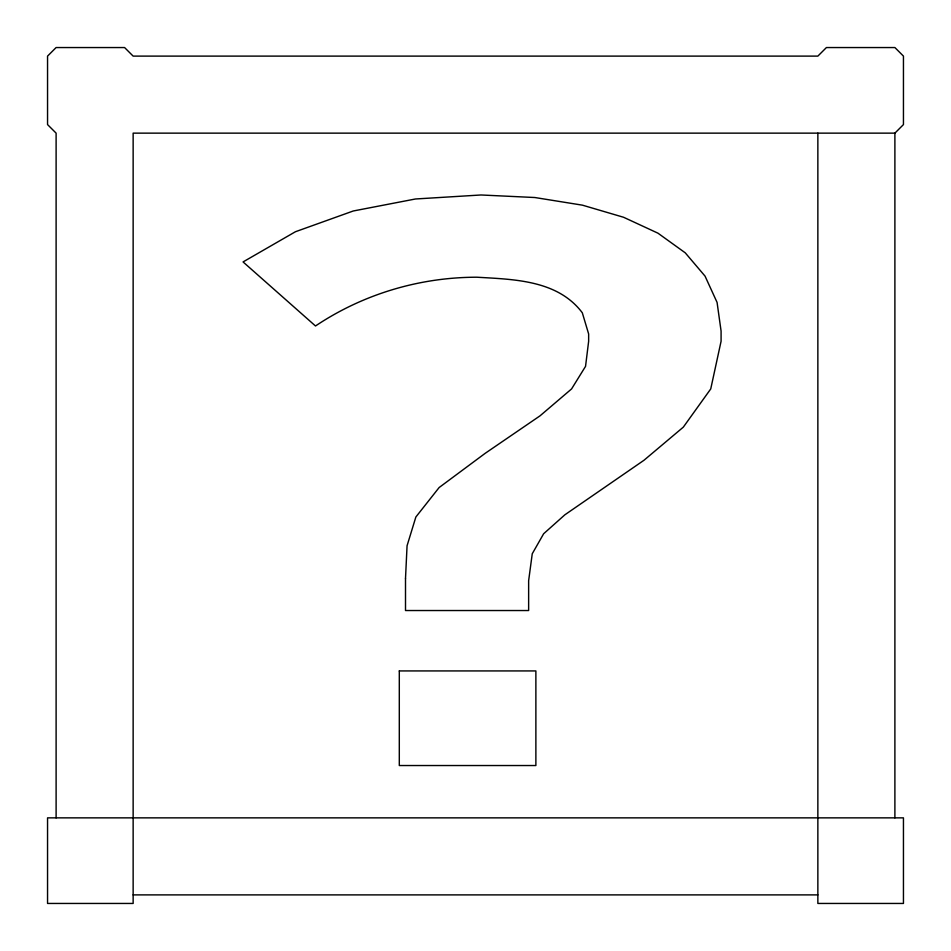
<?xml version="1.0" encoding="UTF-8"?>
<svg xmlns="http://www.w3.org/2000/svg" width="951" height="951" viewBox="0 0 951 951"><rect width="100%" height="100%" fill="white"/><g stroke="black" fill="none" stroke-linecap="round" stroke-linejoin="round"><path stroke-width="1.43" d="M817.86 133.14L817.86 903.45L903.45 903.45L903.45 817.86L47.55 817.86L47.55 903.45L133.14 903.45L133.14 133.14L894.891 133.14L903.45 124.581L903.45 56.109L894.891 47.55L826.419 47.55L817.86 56.109L133.14 56.109L124.581 47.55L56.109 47.55L47.55 56.109L47.55 124.581L56.109 133.14L56.109 817.86M133.14 894.891L817.86 894.891M894.891 133.14L894.891 817.86M399.301 670.93L399.301 765.531L535.877 765.531L535.877 670.93L399.301 670.93M405.506 578.505L405.506 610.53L528.637 610.53L528.637 580.692L532.251 553.755L543.639 533.749L564.846 514.824L644.005 460.248L683.329 427.13L710.742 388.923L721.084 341.254L721.084 331.067L717.078 302.418L705.048 276.123L685.255 252.835L657.973 233.185L623.571 217.268L582.44 205.166L534.842 197.523L481.04 194.979L415.468 198.985L353.261 210.991L295.44 231.735L243.064 261.929L315.494 325.979C363.092 294.085 419.653 277.24 476.903 277.216C514.111 279.428 557.678 280.034 582.309 312.784L588.645 333.979L588.645 341.254L585.543 366.361L571.575 388.923L540.013 415.849L485.176 453.33L439.136 487.53L415.86 517.011L407.064 545.755L405.506 578.505"/></g></svg>
